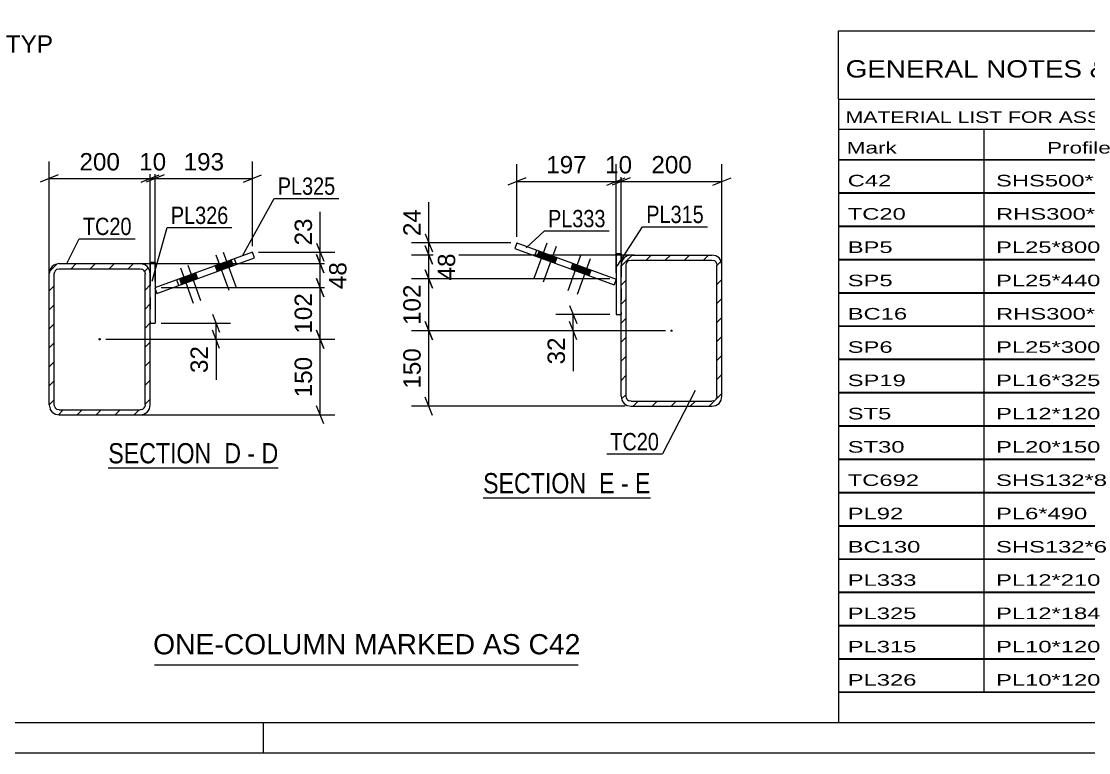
# Model space of a CAD drawing. Header units: millimetres. Extents: x -162 to 432, y -197 to 223.
# Drawn here: x -27.9 to 148.4, y -196.9 to -76 of the extents above; entities that cross this region are included whole.
import ezdxf

# ---------------------------------------------------------------- set-up
doc = ezdxf.new("R2010")
doc.units = ezdxf.units.MM
doc.linetypes.add('DXK_LINE_DOT2', pattern=[3.9198, 1.9599, -1.9599])
doc.linetypes.add('DXK_LINE_DOT3', pattern=[5.9187, 2.979, -0.9799, 0.9799, -0.9799])
doc.styles.add('Arial', font='ARIAL.TTF', dxfattribs={"height": 0.2})
doc.styles.add('Arial Narrow', font='ARIALN.TTF', dxfattribs={"height": 0.2})

# ---------------------------------------------------------------- blocks, each defined once
blk = doc.blocks.new('Unknown-284927994-1134')
at = {"color": 5, "linetype": 'Continuous'}
for p, q in [((-156.88, -191.89), (427.12, -191.89)), ((12.12, -196.89), (12.12, -191.89)), ((-161.88, -196.89), (432.12, -196.89))]:
    blk.add_line(p, q, dxfattribs=at)
blk = doc.blocks.new('Unknown-284927994-13 - 10565')
at = {"color": 6, "linetype": 'Continuous'}
blk.add_line((-13.51, -149.83), (14.56, -149.83), dxfattribs=at)
at = {"color": 0, "linetype": 'Continuous'}
for points in [[(4.6, -149.08), (4.6, -145.58), (-13.51, -145.58), (-13.51, -149.08)], [(8.42, -149.08), (8.42, -145.58), (5.65, -145.58), (5.65, -149.08)], [(10.75, -149.08), (10.75, -145.58), (9.47, -145.58), (9.47, -149.08)], [(14.56, -149.08), (14.56, -145.58), (11.8, -145.58), (11.8, -149.08)]]:
    blk.add_wipeout(points, dxfattribs=at)
at = {"color": 7, "linetype": 'Continuous', "style": 'Arial Narrow'}
for s, p in [('SECTION ', (-13.51, -149.08)), ('D', (5.65, -149.08)), ('D', (11.8, -149.08)), ('-', (9.47, -149.08))]:
    blk.add_text(s, height=3.34, dxfattribs=at).set_placement(p)
blk = doc.blocks.new('Unknown-284927994-16 - 10961')
at = {"color": 6, "linetype": 'Continuous'}
blk.add_line((48.4, -154.78), (76.04, -154.78), dxfattribs=at)
at = {"color": 0, "linetype": 'Continuous'}
for points in [[(66.5, -154.03), (66.5, -150.53), (48.4, -150.53), (48.4, -154.03)], [(70.11, -154.03), (70.11, -150.53), (67.55, -150.53), (67.55, -154.03)], [(72.44, -154.03), (72.44, -150.53), (71.16, -150.53), (71.16, -154.03)], [(76.04, -154.03), (76.04, -150.53), (73.49, -150.53), (73.49, -154.03)]]:
    blk.add_wipeout(points, dxfattribs=at)
at = {"color": 7, "linetype": 'Continuous', "style": 'Arial Narrow'}
for s, p in [('SECTION ', (48.4, -154.03)), ('E', (67.55, -154.03)), ('E', (73.49, -154.03)), ('-', (71.16, -154.03))]:
    blk.add_text(s, height=3.34, dxfattribs=at).set_placement(p)
blk = doc.blocks.new('Part-284927994-10581 - 10565')
at = {"linetype": 'Continuous'}
h = blk.add_hatch(dxfattribs=at)
h.set_pattern_fill('', scale=0.7, style=0, pattern_type=0)
h.set_pattern_definition([(45, (-23.271, -139.417), (-1.57154, 1.57154), [])])
h.paths.add_polyline_path([(-23.27, -117.75), (-23.27, -139.42), (-23.14, -140.05), (-22.78, -140.6), (-22.24, -140.96), (-21.6, -141.08), (-8.27, -141.08), (-7.63, -140.96), (-7.09, -140.6), (-6.73, -140.05), (-6.6, -139.42), (-6.6, -117.75), (-6.73, -117.11), (-7.09, -116.57), (-7.63, -116.21), (-8.27, -116.08), (-21.6, -116.08), (-22.24, -116.21), (-22.78, -116.57), (-23.14, -117.11)])
h.paths.add_polyline_path([(-22.19, -117.16), (-21.92, -116.98), (-21.6, -116.92), (-8.27, -116.92), (-7.95, -116.98), (-7.68, -117.16), (-7.5, -117.43), (-7.44, -117.75), (-7.44, -139.42), (-7.5, -139.74), (-7.68, -140.01), (-7.95, -140.19), (-8.27, -140.25), (-21.6, -140.25), (-21.92, -140.19), (-22.19, -140.01), (-22.37, -139.74), (-22.44, -139.42), (-22.44, -117.75), (-22.37, -117.43)])
blk.add_hatch(color=246, dxfattribs=at).paths.add_polyline_path([(-14.94, -128.68, -1), (-14.94, -128.48, -1)])
at = {"color": 2, "linetype": 'Continuous'}
for p, q in [((-21.6, -116.08), (-22.24, -116.21)), ((-21.6, -116.08), (-8.27, -116.08)), ((-7.63, -116.21), (-8.27, -116.08)), ((-23.14, -117.11), (-23.27, -117.75)), ((-23.27, -139.42), (-23.27, -117.75)), ((-22.44, -117.75), (-22.37, -117.43)), ((-22.44, -139.42), (-22.44, -117.75)), ((-21.92, -116.98), (-21.6, -116.92)), ((-21.6, -116.92), (-8.27, -116.92)), ((-8.27, -116.92), (-7.95, -116.98)), ((-7.5, -117.43), (-7.44, -117.75)), ((-7.44, -139.42), (-7.44, -117.75)), ((-6.6, -117.75), (-6.73, -117.11)), ((-6.6, -139.42), (-6.6, -117.75)), ((-23.27, -139.42), (-23.14, -140.05)), ((-22.37, -139.74), (-22.44, -139.42)), ((-22.24, -140.96), (-21.6, -141.08)), ((-21.6, -140.25), (-21.92, -140.19)), ((-21.6, -140.25), (-8.27, -140.25)), ((-7.95, -140.19), (-8.27, -140.25)), ((-8.27, -141.08), (-7.63, -140.96)), ((-7.44, -139.42), (-7.5, -139.74)), ((-6.73, -140.05), (-6.6, -139.42)), ((-21.6, -141.08), (-8.27, -141.08))]:
    blk.add_line(p, q, dxfattribs=at)
at = {"color": 7, "linetype": 'DXK_LINE_DOT3'}
blk.add_line((-14.94, -128.58), (-14.94, -128.58), dxfattribs=at)
at = {"color": 246, "linetype": 'DXK_LINE_DOT2'}
blk.add_line((-14.94, -128.58), (-14.94, -128.58), dxfattribs=at)
at = {"color": 246, "linetype": 'Continuous'}
blk.add_circle((-14.94, -128.58), 0.1, dxfattribs=at)
at = {"color": 2, "linetype": 'Continuous'}
for centre, radius, start, end in [((-21.6, -117.75), 1.67, 112.5, 157.5), ((-8.27, -117.75), 1.67, 22.5, 67.5), ((-21.6, -117.75), 0.833, 112.5, 157.5), ((-8.27, -117.75), 0.833, 22.5, 67.5), ((-21.6, -139.42), 1.67, 202.5, 247.5), ((-21.6, -139.42), 0.833, 202.5, 247.5), ((-8.27, -139.42), 0.833, 292.5, 337.5), ((-8.27, -139.42), 1.67, 292.5, 337.5)]:
    blk.add_arc(centre, radius, start, end, dxfattribs=at)
blk = doc.blocks.new('Part-284927994-10620 - 10565')
at = {"color": 2, "linetype": 'Continuous'}
for p, q in [((-6.6, -115.92), (-6.6, -117.75)), ((-5.77, -115.92), (-6.6, -115.92)), ((-5.77, -115.92), (-5.77, -125.92)), ((-6.6, -125.92), (-5.77, -125.92))]:
    blk.add_line(p, q, dxfattribs=at)
at = {"color": 7, "linetype": 'DXK_LINE_DOT2'}
blk.add_line((-6.6, -117.75), (-6.6, -125.92), dxfattribs=at)
blk = doc.blocks.new('Part-284927994-10625 - 10565')
at = {"color": 2, "linetype": 'Continuous'}
for p, q in [((10.31, -114.19), (-5.81, -120.06)), ((10.65, -115.13), (10.31, -114.19)), ((-5.47, -121), (10.65, -115.13)), ((7.66, -116.22), (7.32, -115.28)), ((-5.81, -120.06), (-5.47, -121))]:
    blk.add_line(p, q, dxfattribs=at)
at = {"color": 7, "linetype": 'DXK_LINE_DOT2'}
blk.add_line((-1.85, -119.68), (-2.19, -118.74), dxfattribs=at)
blk = doc.blocks.new('Bolt-284927994-10634 - 10565')
at = {"linetype": 'Continuous'}
for points in [[(4.47, -117.38), (5.88, -116.87), (5.54, -115.93), (4.13, -116.44)], [(5.69, -116.94), (7.1, -116.43), (6.76, -115.49), (5.35, -116)], [(-1.41, -119.52), (0, -119.01), (-0.34, -118.07), (-1.75, -118.58)], [(-0.19, -119.08), (1.22, -118.57), (0.88, -117.63), (-0.53, -118.14)]]:
    blk.add_hatch(color=1, dxfattribs=at).paths.add_polyline_path(points)
at = {"color": 1, "linetype": 'Continuous'}
for p, q in [((5.48, -114.18), (7.62, -120.05)), ((-0.4, -116.32), (1.74, -122.19)), ((4.27, -114.62), (6.4, -120.49)), ((5.35, -116), (5.69, -116.94)), ((5.54, -115.93), (5.88, -116.87)), ((6.76, -115.49), (7.1, -116.43)), ((-1.61, -116.76), (0.52, -122.63)), ((-0.34, -118.07), (0, -119.01)), ((0.88, -117.63), (1.22, -118.57)), ((4.13, -116.44), (4.47, -117.38)), ((-1.75, -118.58), (-1.41, -119.52)), ((-0.53, -118.14), (-0.19, -119.08))]:
    blk.add_line(p, q, dxfattribs=at)
blk = doc.blocks.new('Part-284927994-10962 - 10961')
at = {"linetype": 'Continuous'}
h = blk.add_hatch(dxfattribs=at)
h.set_pattern_fill('', scale=0.7, style=0, pattern_type=0)
h.set_pattern_definition([(45, (87.728, -115.6852), (-1.57154, 1.57154), [])])
h.paths.add_polyline_path([(87.85, -116.32), (87.73, -115.69), (87.37, -115.14), (86.83, -114.78), (86.19, -114.66), (72.85, -114.66), (72.22, -114.78), (71.68, -115.14), (71.31, -115.69), (71.19, -116.32), (71.19, -137.99), (71.31, -138.63), (71.68, -139.17), (72.22, -139.53), (72.85, -139.66), (86.19, -139.66), (86.83, -139.53), (87.37, -139.17), (87.73, -138.63), (87.85, -137.99)])
h.paths.add_polyline_path([(86.96, -138.31), (86.78, -138.58), (86.51, -138.76), (86.19, -138.82), (72.85, -138.82), (72.54, -138.76), (72.27, -138.58), (72.08, -138.31), (72.02, -137.99), (72.02, -116.32), (72.08, -116), (72.27, -115.73), (72.54, -115.55), (72.85, -115.49), (86.19, -115.49), (86.51, -115.55), (86.78, -115.73), (86.96, -116), (87.02, -116.32), (87.02, -137.99)])
blk.add_hatch(color=246, dxfattribs=at).paths.add_polyline_path([(79.52, -127.26, -1), (79.52, -127.06, -1)])
at = {"color": 2, "linetype": 'Continuous'}
for p, q in [((71.31, -115.69), (71.19, -116.32)), ((71.19, -137.99), (71.19, -116.32)), ((72.02, -116.32), (72.08, -116)), ((72.02, -137.99), (72.02, -116.32)), ((72.85, -114.66), (72.22, -114.78)), ((72.54, -115.55), (72.85, -115.49)), ((72.85, -114.66), (86.19, -114.66)), ((72.85, -115.49), (86.19, -115.49)), ((86.83, -114.78), (86.19, -114.66)), ((86.19, -115.49), (86.51, -115.55)), ((86.96, -116), (87.02, -116.32)), ((87.02, -137.99), (87.02, -116.32)), ((87.85, -116.32), (87.73, -115.69)), ((87.85, -137.99), (87.85, -116.32)), ((71.19, -137.99), (71.31, -138.63)), ((72.08, -138.31), (72.02, -137.99)), ((72.85, -138.82), (72.54, -138.76)), ((72.85, -138.82), (86.19, -138.82)), ((86.51, -138.76), (86.19, -138.82)), ((87.02, -137.99), (86.96, -138.31)), ((87.73, -138.63), (87.85, -137.99)), ((72.22, -139.53), (72.85, -139.66)), ((72.85, -139.66), (86.19, -139.66)), ((86.19, -139.66), (86.83, -139.53))]:
    blk.add_line(p, q, dxfattribs=at)
at = {"color": 7, "linetype": 'DXK_LINE_DOT3'}
blk.add_line((79.52, -127.16), (79.52, -127.16), dxfattribs=at)
at = {"color": 246, "linetype": 'DXK_LINE_DOT2'}
blk.add_line((79.52, -127.16), (79.52, -127.16), dxfattribs=at)
at = {"color": 246, "linetype": 'Continuous'}
blk.add_circle((79.52, -127.16), 0.1, dxfattribs=at)
at = {"color": 2, "linetype": 'Continuous'}
for centre, radius, start, end in [((72.85, -116.32), 1.67, 112.5, 157.5), ((72.85, -116.32), 0.833, 112.5, 157.5), ((86.19, -116.32), 0.833, 22.5, 67.5), ((86.19, -116.32), 1.67, 22.5, 67.5), ((72.85, -137.99), 1.67, 202.5, 247.5), ((72.85, -137.99), 0.833, 202.5, 247.5), ((86.19, -137.99), 0.833, 292.5, 337.5), ((86.19, -137.99), 1.67, 292.5, 337.5)]:
    blk.add_arc(centre, radius, start, end, dxfattribs=at)
blk = doc.blocks.new('Part-284927994-11018 - 10961')
at = {"color": 2, "linetype": 'Continuous'}
for p, q in [((71.19, -114.49), (70.35, -114.49)), ((70.35, -114.49), (70.35, -124.49)), ((71.19, -114.49), (71.19, -116.32)), ((70.35, -124.49), (71.19, -124.49))]:
    blk.add_line(p, q, dxfattribs=at)
at = {"color": 7, "linetype": 'DXK_LINE_DOT2'}
blk.add_line((71.19, -116.32), (71.19, -124.49), dxfattribs=at)
blk = doc.blocks.new('Part-284927994-11022 - 10961')
at = {"color": 2, "linetype": 'Continuous'}
for p, q in [((53.96, -112.65), (53.62, -113.59)), ((53.96, -112.65), (70.4, -118.63)), ((53.62, -113.59), (70.06, -119.57)), ((56.92, -114.79), (57.26, -113.85)), ((70.4, -118.63), (70.06, -119.57))]:
    blk.add_line(p, q, dxfattribs=at)
at = {"color": 7, "linetype": 'DXK_LINE_DOT2'}
blk.add_line((65.54, -117.93), (65.88, -116.99), dxfattribs=at)
blk = doc.blocks.new('Bolt-284927994-11031 - 10961')
at = {"linetype": 'Continuous'}
for points in [[(57.29, -114.93), (58.7, -115.44), (59.04, -114.5), (57.63, -113.99)], [(58.85, -115.5), (60.26, -116.01), (60.6, -115.07), (59.19, -114.56)], [(62.9, -116.97), (64.31, -117.48), (64.65, -116.54), (63.24, -116.03)], [(64.46, -117.54), (65.87, -118.05), (66.22, -117.11), (64.81, -116.6)]]:
    blk.add_hatch(color=1, dxfattribs=at).paths.add_polyline_path(points)
at = {"color": 1, "linetype": 'Continuous'}
for p, q in [((58.9, -112.68), (56.76, -118.55)), ((57.63, -113.99), (57.29, -114.93)), ((60.47, -113.25), (58.33, -119.12)), ((59.04, -114.5), (58.7, -115.44)), ((59.19, -114.56), (58.85, -115.5)), ((60.6, -115.07), (60.26, -116.01)), ((64.51, -114.72), (62.38, -120.59)), ((63.24, -116.03), (62.9, -116.97)), ((66.08, -115.29), (63.94, -121.16)), ((64.65, -116.54), (64.31, -117.48)), ((64.81, -116.6), (64.46, -117.54)), ((66.22, -117.11), (65.87, -118.05))]:
    blk.add_line(p, q, dxfattribs=at)
blk = doc.blocks.new('StraightDimension-284927994-11224 - 10565')
at = {"color": 7, "linetype": 'Continuous'}
for p, q in [((20.88, -118.55), (22.08, -121.55)), ((-4.77, -120.05), (23.88, -120.05)), ((21.48, -128.58), (21.48, -120.05)), ((-13.94, -128.58), (23.88, -128.58)), ((22.08, -130.08), (20.88, -127.08))]:
    blk.add_line(p, q, dxfattribs=at)
at = {"color": 0}
blk.add_wipeout([(20.73, -120.38), (16.53, -120.38), (16.53, -128.25), (20.73, -128.25)], dxfattribs=at)
at = {"color": 3, "style": 'Arial'}
blk.add_text('102', height=2.865, rotation=90.0002, dxfattribs=at).set_placement((20.13, -127.65))
blk = doc.blocks.new('StraightDimension-284927994-11164 - 10565')
at = {"color": 7, "linetype": 'Continuous'}
for p, q in [((-23.27, -117.64), (-23.27, -99.18)), ((-6.6, -116.75), (-6.6, -99.18)), ((-21.77, -101.43), (-24.77, -102.63)), ((-23.27, -102.03), (-6.6, -102.03)), ((-8.1, -102.63), (-5.1, -101.43))]:
    blk.add_line(p, q, dxfattribs=at)
at = {"color": 0}
blk.add_wipeout([(-11, -101.28), (-11, -97.08), (-18.87, -97.08), (-18.87, -101.28)], dxfattribs=at)
at = {"color": 3, "style": 'Arial'}
blk.add_text('200', height=2.865, dxfattribs=at).set_placement((-18.27, -100.68))
blk = doc.blocks.new('StraightDimension-284927994-11162 - 10565')
at = {"color": 7, "linetype": 'Continuous'}
for p, q in [((-5.77, -119.05), (-5.77, -99.18)), ((10.31, -113.19), (10.31, -99.18)), ((-4.27, -101.43), (-7.27, -102.63)), ((-5.77, -102.03), (10.31, -102.03)), ((8.81, -102.63), (11.81, -101.43))]:
    blk.add_line(p, q, dxfattribs=at)
at = {"color": 0}
blk.add_wipeout([(6.2, -101.28), (6.2, -97.08), (-1.67, -97.08), (-1.67, -101.28)], dxfattribs=at)
at = {"color": 3, "style": 'Arial'}
blk.add_text('193', height=2.865, dxfattribs=at).set_placement((-1.07, -100.68))
blk = doc.blocks.new('StraightDimension-284927994-11163 - 10565')
at = {"color": 7, "linetype": 'Continuous'}
for p, q in [((-6.6, -116.75), (-6.6, -99.18)), ((-5.77, -119.05), (-5.77, -99.18)), ((-8.1, -102.63), (-5.1, -101.43)), ((-4.27, -101.43), (-7.27, -102.63)), ((-6.6, -102.03), (-5.77, -102.03))]:
    blk.add_line(p, q, dxfattribs=at)
at = {"color": 0}
blk.add_wipeout([(-3.36, -101.28), (-3.36, -97.08), (-9.01, -97.08), (-9.01, -101.28)], dxfattribs=at)
at = {"color": 3, "style": 'Arial'}
blk.add_text('10', height=2.865, dxfattribs=at).set_placement((-8.41, -100.68))
blk = doc.blocks.new('StraightDimension-284927994-11210 - 10565')
at = {"color": 7, "linetype": 'Continuous'}
for p, q in [((3.68, -124.42), (4.88, -127.42)), ((-4.77, -125.92), (6.68, -125.92)), ((4.28, -128.58), (4.28, -125.92)), ((-13.94, -128.58), (6.68, -128.58)), ((4.88, -130.08), (3.68, -127.08))]:
    blk.add_line(p, q, dxfattribs=at)
at = {"color": 0}
blk.add_wipeout([(3.53, -129.11), (-0.67, -129.11), (-0.67, -134.76), (3.53, -134.76)], dxfattribs=at)
at = {"color": 7, "linetype": 'Continuous'}
blk.add_line((4.28, -128.58), (4.28, -135.28), dxfattribs=at)
blk.add_line((4.28, -128.58), (4.28, -135.28), dxfattribs=at)
at = {"color": 3, "style": 'Arial'}
blk.add_text('32', height=2.865, rotation=90.0002, dxfattribs=at).set_placement((2.93, -134.16))
blk = doc.blocks.new('StraightDimension-284927994-11222 - 10565')
at = {"color": 7, "linetype": 'Continuous'}
for p, q in [((20.88, -112.69), (22.08, -115.69)), ((11.31, -114.19), (23.88, -114.19)), ((22.08, -117.58), (20.88, -114.58)), ((21.48, -116.08), (21.48, -114.19)), ((-9.78, -116.08), (23.88, -116.08))]:
    blk.add_line(p, q, dxfattribs=at)
at = {"color": 0}
blk.add_wipeout([(20.73, -108.02), (16.53, -108.02), (16.53, -113.67), (20.73, -113.67)], dxfattribs=at)
at = {"color": 7, "linetype": 'Continuous'}
blk.add_line((21.48, -114.19), (21.48, -107.5), dxfattribs=at)
blk.add_line((21.48, -114.19), (21.48, -107.5), dxfattribs=at)
at = {"color": 3, "style": 'Arial'}
blk.add_text('23', height=2.865, rotation=90.0002, dxfattribs=at).set_placement((20.13, -113.07))
blk = doc.blocks.new('StraightDimension-284927994-11223 - 10565')
at = {"color": 7, "linetype": 'Continuous'}
for p, q in [((20.88, -114.58), (22.08, -117.58)), ((-9.78, -116.08), (24.33, -116.08)), ((21.48, -120.05), (21.48, -116.08)), ((22.08, -121.55), (20.88, -118.55)), ((-4.77, -120.05), (24.33, -120.05))]:
    blk.add_line(p, q, dxfattribs=at)
at = {"color": 0}
blk.add_wipeout([(26.43, -115.24), (22.23, -115.24), (22.23, -120.89), (26.43, -120.89)], dxfattribs=at)
at = {"color": 3, "style": 'Arial'}
blk.add_text('48', height=2.865, rotation=90.0002, dxfattribs=at).set_placement((25.83, -120.29))
blk = doc.blocks.new('StraightDimension-284927994-11225 - 10565')
at = {"color": 7, "linetype": 'Continuous'}
for p, q in [((-13.94, -128.58), (23.88, -128.58)), ((20.88, -127.08), (22.08, -130.08)), ((21.48, -141.08), (21.48, -128.58)), ((22.08, -142.58), (20.88, -139.58)), ((-8.62, -141.08), (23.88, -141.08))]:
    blk.add_line(p, q, dxfattribs=at)
at = {"color": 0}
blk.add_wipeout([(20.73, -130.9), (16.53, -130.9), (16.53, -138.77), (20.73, -138.77)], dxfattribs=at)
at = {"color": 3, "style": 'Arial'}
blk.add_text('150', height=2.865, rotation=90.0002, dxfattribs=at).set_placement((20.13, -138.17))
blk = doc.blocks.new('StraightDimension-284927994-11293 - 10961')
at = {"color": 7, "linetype": 'Continuous'}
for p, q in [((52.96, -112.65), (36.58, -112.65)), ((38.83, -111.15), (40.03, -114.15)), ((39.43, -114.66), (39.43, -112.65)), ((40.03, -116.16), (38.83, -113.16)), ((73.38, -114.66), (36.58, -114.66))]:
    blk.add_line(p, q, dxfattribs=at)
at = {"color": 0}
blk.add_wipeout([(38.68, -106.48), (34.48, -106.48), (34.48, -112.13), (38.68, -112.13)], dxfattribs=at)
at = {"color": 7, "linetype": 'Continuous'}
blk.add_line((39.43, -112.65), (39.43, -105.95), dxfattribs=at)
blk.add_line((39.43, -112.65), (39.43, -105.95), dxfattribs=at)
at = {"color": 3, "style": 'Arial'}
blk.add_text('24', height=2.865, rotation=90.0002, dxfattribs=at).set_placement((38.08, -111.53))
blk = doc.blocks.new('StraightDimension-284927994-11294 - 10961')
at = {"color": 7, "linetype": 'Continuous'}
for p, q in [((38.83, -113.16), (40.03, -116.16)), ((73.38, -114.66), (37.03, -114.66)), ((39.43, -118.62), (39.43, -114.66)), ((40.03, -120.12), (38.83, -117.12)), ((69.35, -118.62), (37.03, -118.62))]:
    blk.add_line(p, q, dxfattribs=at)
at = {"color": 0}
blk.add_wipeout([(44.38, -113.81), (40.18, -113.81), (40.18, -119.46), (44.38, -119.46)], dxfattribs=at)
at = {"color": 3, "style": 'Arial'}
blk.add_text('48', height=2.865, rotation=90.0002, dxfattribs=at).set_placement((43.78, -118.86))
blk = doc.blocks.new('StraightDimension-284927994-11295 - 10961')
at = {"color": 7, "linetype": 'Continuous'}
for p, q in [((38.83, -117.12), (40.03, -120.12)), ((69.35, -118.62), (36.58, -118.62)), ((39.43, -127.16), (39.43, -118.62)), ((40.03, -128.66), (38.83, -125.66)), ((78.52, -127.16), (36.58, -127.16))]:
    blk.add_line(p, q, dxfattribs=at)
at = {"color": 0}
blk.add_wipeout([(38.68, -118.95), (34.48, -118.95), (34.48, -126.82), (38.68, -126.82)], dxfattribs=at)
at = {"color": 3, "style": 'Arial'}
blk.add_text('102', height=2.865, rotation=90.0002, dxfattribs=at).set_placement((38.08, -126.22))
blk = doc.blocks.new('StraightDimension-284927994-11296 - 10961')
at = {"color": 7, "linetype": 'Continuous'}
for p, q in [((38.83, -125.66), (40.03, -128.66)), ((78.52, -127.16), (36.58, -127.16)), ((39.43, -139.66), (39.43, -127.16)), ((40.03, -141.16), (38.83, -138.16)), ((71.85, -139.66), (36.58, -139.66))]:
    blk.add_line(p, q, dxfattribs=at)
at = {"color": 0}
blk.add_wipeout([(38.68, -129.47), (34.48, -129.47), (34.48, -137.34), (38.68, -137.34)], dxfattribs=at)
at = {"color": 3, "style": 'Arial'}
blk.add_text('150', height=2.865, rotation=90.0002, dxfattribs=at).set_placement((38.08, -136.74))
blk = doc.blocks.new('StraightDimension-284927994-11346 - 10961')
at = {"color": 7, "linetype": 'Continuous'}
for p, q in [((71.19, -115.32), (71.19, -99.67)), ((87.85, -116.21), (87.85, -99.67)), ((72.69, -101.92), (69.69, -103.12)), ((86.35, -103.12), (89.35, -101.92)), ((71.19, -102.52), (87.85, -102.52))]:
    blk.add_line(p, q, dxfattribs=at)
at = {"color": 0}
blk.add_wipeout([(83.46, -101.77), (83.46, -97.57), (75.59, -97.57), (75.59, -101.77)], dxfattribs=at)
at = {"color": 3, "style": 'Arial'}
blk.add_text('200', height=2.865, dxfattribs=at).set_placement((76.19, -101.17))
blk = doc.blocks.new('StraightDimension-284927994-11347 - 10961')
at = {"color": 7, "linetype": 'Continuous'}
for p, q in [((70.35, -117.62), (70.35, -99.67)), ((71.19, -115.32), (71.19, -99.67)), ((68.85, -103.12), (71.85, -101.92)), ((72.69, -101.92), (69.69, -103.12)), ((70.35, -102.52), (71.19, -102.52))]:
    blk.add_line(p, q, dxfattribs=at)
at = {"color": 0}
blk.add_wipeout([(73.6, -101.77), (73.6, -97.57), (67.95, -97.57), (67.95, -101.77)], dxfattribs=at)
at = {"color": 3, "style": 'Arial'}
blk.add_text('10', height=2.865, dxfattribs=at).set_placement((68.55, -101.17))
blk = doc.blocks.new('StraightDimension-284927994-11348 - 10961')
at = {"color": 7, "linetype": 'Continuous'}
for p, q in [((53.96, -111.65), (53.96, -99.67)), ((70.35, -117.62), (70.35, -99.67)), ((55.46, -101.92), (52.46, -103.12)), ((68.85, -103.12), (71.85, -101.92)), ((53.96, -102.52), (70.35, -102.52))]:
    blk.add_line(p, q, dxfattribs=at)
at = {"color": 0}
blk.add_wipeout([(66.09, -101.77), (66.09, -97.57), (58.22, -97.57), (58.22, -101.77)], dxfattribs=at)
at = {"color": 3, "style": 'Arial'}
blk.add_text('197', height=2.865, dxfattribs=at).set_placement((58.82, -101.17))
blk = doc.blocks.new('StraightDimension-284927994-11387 - 10961')
at = {"color": 7, "linetype": 'Continuous'}
for p, q in [((62.66, -122.99), (63.86, -125.99)), ((69.35, -124.49), (60.41, -124.49)), ((63.26, -127.16), (63.26, -124.49)), ((63.86, -128.66), (62.66, -125.66)), ((78.52, -127.16), (60.41, -127.16))]:
    blk.add_line(p, q, dxfattribs=at)
at = {"color": 0}
blk.add_wipeout([(62.51, -127.68), (58.31, -127.68), (58.31, -133.33), (62.51, -133.33)], dxfattribs=at)
at = {"color": 7, "linetype": 'Continuous'}
blk.add_line((63.26, -127.16), (63.26, -133.85), dxfattribs=at)
blk.add_line((63.26, -127.16), (63.26, -133.85), dxfattribs=at)
at = {"color": 3, "style": 'Arial'}
blk.add_text('32', height=2.865, rotation=90.0002, dxfattribs=at).set_placement((61.91, -132.73))
blk = doc.blocks.new('Unknown-284927994-14026')
at = {"color": 7, "linetype": 'Continuous'}
for p, q in [((107.12, -77.64), (267.12, -77.64)), ((107.12, -88.89), (107.12, -77.64)), ((267.12, -77.64), (267.12, -88.89)), ((107.12, -88.89), (267.12, -88.89)), ((107.12, -88.89), (107.12, -93.89)), ((267.12, -88.89), (267.12, -93.89)), ((107.12, -93.89), (267.12, -93.89)), ((107.12, -93.89), (107.12, -98.89)), ((131.12, -93.89), (131.12, -98.89)), ((166.62, -93.89), (166.62, -98.89)), ((192.62, -93.89), (192.62, -98.89)), ((205.62, -93.89), (205.62, -98.89)), ((223.12, -93.89), (223.12, -98.89)), ((245.12, -93.89), (245.12, -98.89)), ((267.12, -93.89), (267.12, -98.89)), ((107.12, -98.89), (267.12, -98.89)), ((107.12, -98.94), (107.12, -104.34)), ((107.12, -98.94), (267.12, -98.94)), ((131.12, -98.89), (131.12, -104.39)), ((166.62, -98.89), (166.62, -104.39)), ((192.62, -98.89), (192.62, -104.39)), ((205.62, -98.89), (205.62, -104.39)), ((223.12, -98.89), (223.12, -104.39)), ((245.12, -98.89), (245.12, -104.39)), ((267.12, -98.94), (267.12, -104.34)), ((107.12, -104.34), (267.12, -104.34)), ((107.12, -104.44), (107.12, -109.84)), ((107.12, -104.44), (267.12, -104.44)), ((131.12, -104.39), (131.12, -109.89)), ((166.62, -104.39), (166.62, -109.89)), ((192.62, -104.39), (192.62, -109.89)), ((205.62, -104.39), (205.62, -109.89)), ((223.12, -104.39), (223.12, -109.89)), ((245.12, -104.39), (245.12, -109.89)), ((267.12, -104.44), (267.12, -109.84)), ((107.12, -109.84), (267.12, -109.84)), ((107.12, -109.94), (107.12, -115.34)), ((107.12, -109.94), (267.12, -109.94)), ((131.12, -109.89), (131.12, -115.39)), ((166.62, -109.89), (166.62, -115.39)), ((192.62, -109.89), (192.62, -115.39)), ((205.62, -109.89), (205.62, -115.39)), ((223.12, -109.89), (223.12, -115.39)), ((245.12, -109.89), (245.12, -115.39)), ((267.12, -109.94), (267.12, -115.34)), ((107.12, -115.34), (267.12, -115.34)), ((107.12, -115.44), (107.12, -120.84)), ((107.12, -115.44), (267.12, -115.44)), ((131.12, -115.39), (131.12, -120.89)), ((166.62, -115.39), (166.62, -120.89)), ((192.62, -115.39), (192.62, -120.89)), ((205.62, -115.39), (205.62, -120.89)), ((223.12, -115.39), (223.12, -120.89)), ((245.12, -115.39), (245.12, -120.89)), ((267.12, -115.44), (267.12, -120.84)), ((107.12, -120.84), (267.12, -120.84)), ((107.12, -120.94), (107.12, -126.34)), ((107.12, -120.94), (267.12, -120.94)), ((131.12, -120.89), (131.12, -126.39)), ((166.62, -120.89), (166.62, -126.39)), ((192.62, -120.89), (192.62, -126.39)), ((205.62, -120.89), (205.62, -126.39)), ((223.12, -120.89), (223.12, -126.39)), ((245.12, -120.89), (245.12, -126.39)), ((267.12, -120.94), (267.12, -126.34)), ((107.12, -126.34), (267.12, -126.34)), ((107.12, -126.44), (107.12, -131.84)), ((107.12, -126.44), (267.12, -126.44)), ((131.12, -126.39), (131.12, -131.89)), ((166.62, -126.39), (166.62, -131.89)), ((192.62, -126.39), (192.62, -131.89)), ((205.62, -126.39), (205.62, -131.89)), ((223.12, -126.39), (223.12, -131.89)), ((245.12, -126.39), (245.12, -131.89)), ((267.12, -126.44), (267.12, -131.84)), ((107.12, -131.84), (267.12, -131.84)), ((107.12, -131.94), (107.12, -137.34)), ((107.12, -131.94), (267.12, -131.94)), ((131.12, -131.89), (131.12, -137.39)), ((166.62, -131.89), (166.62, -137.39)), ((192.62, -131.89), (192.62, -137.39)), ((205.62, -131.89), (205.62, -137.39)), ((223.12, -131.89), (223.12, -137.39)), ((245.12, -131.89), (245.12, -137.39)), ((267.12, -131.94), (267.12, -137.34)), ((107.12, -137.34), (267.12, -137.34)), ((107.12, -137.44), (107.12, -142.84)), ((107.12, -137.44), (267.12, -137.44)), ((131.12, -137.39), (131.12, -142.89)), ((166.62, -137.39), (166.62, -142.89)), ((192.62, -137.39), (192.62, -142.89)), ((205.62, -137.39), (205.62, -142.89)), ((223.12, -137.39), (223.12, -142.89)), ((245.12, -137.39), (245.12, -142.89)), ((267.12, -137.44), (267.12, -142.84)), ((107.12, -142.84), (267.12, -142.84)), ((107.12, -142.94), (107.12, -148.34)), ((107.12, -142.94), (267.12, -142.94)), ((131.12, -142.89), (131.12, -148.39)), ((166.62, -142.89), (166.62, -148.39)), ((192.62, -142.89), (192.62, -148.39)), ((205.62, -142.89), (205.62, -148.39)), ((223.12, -142.89), (223.12, -148.39)), ((245.12, -142.89), (245.12, -148.39)), ((267.12, -142.94), (267.12, -148.34)), ((107.12, -148.34), (267.12, -148.34)), ((107.12, -148.44), (107.12, -153.84)), ((107.12, -148.44), (267.12, -148.44)), ((131.12, -148.39), (131.12, -153.89)), ((166.62, -148.39), (166.62, -153.89)), ((192.62, -148.39), (192.62, -153.89)), ((205.62, -148.39), (205.62, -153.89)), ((223.12, -148.39), (223.12, -153.89)), ((245.12, -148.39), (245.12, -153.89)), ((267.12, -148.44), (267.12, -153.84)), ((107.12, -153.84), (267.12, -153.84)), ((107.12, -153.94), (107.12, -159.34)), ((107.12, -153.94), (267.12, -153.94)), ((131.12, -153.89), (131.12, -159.39)), ((166.62, -153.89), (166.62, -159.39)), ((192.62, -153.89), (192.62, -159.39)), ((205.62, -153.89), (205.62, -159.39)), ((223.12, -153.89), (223.12, -159.39)), ((245.12, -153.89), (245.12, -159.39)), ((267.12, -153.94), (267.12, -159.34)), ((107.12, -159.34), (267.12, -159.34)), ((107.12, -159.44), (107.12, -164.84)), ((107.12, -159.44), (267.12, -159.44)), ((131.12, -159.39), (131.12, -164.89)), ((166.62, -159.39), (166.62, -164.89)), ((192.62, -159.39), (192.62, -164.89)), ((205.62, -159.39), (205.62, -164.89)), ((223.12, -159.39), (223.12, -164.89)), ((245.12, -159.39), (245.12, -164.89)), ((267.12, -159.44), (267.12, -164.84)), ((107.12, -164.84), (267.12, -164.84)), ((107.12, -164.94), (107.12, -170.34)), ((107.12, -164.94), (267.12, -164.94)), ((131.12, -164.89), (131.12, -170.39)), ((166.62, -164.89), (166.62, -170.39)), ((192.62, -164.89), (192.62, -170.39)), ((205.62, -164.89), (205.62, -170.39)), ((223.12, -164.89), (223.12, -170.39)), ((245.12, -164.89), (245.12, -170.39)), ((267.12, -164.94), (267.12, -170.34)), ((107.12, -170.34), (267.12, -170.34)), ((107.12, -170.44), (107.12, -175.84)), ((107.12, -170.44), (267.12, -170.44)), ((131.12, -170.39), (131.12, -175.89)), ((166.62, -170.39), (166.62, -175.89)), ((192.62, -170.39), (192.62, -175.89)), ((205.62, -170.39), (205.62, -175.89)), ((223.12, -170.39), (223.12, -175.89)), ((245.12, -170.39), (245.12, -175.89)), ((267.12, -170.44), (267.12, -175.84)), ((107.12, -175.84), (267.12, -175.84)), ((107.12, -175.94), (107.12, -181.34)), ((107.12, -175.94), (267.12, -175.94)), ((131.12, -175.89), (131.12, -181.39)), ((166.62, -175.89), (166.62, -181.39)), ((192.62, -175.89), (192.62, -181.39)), ((205.62, -175.89), (205.62, -181.39)), ((223.12, -175.89), (223.12, -181.39)), ((245.12, -175.89), (245.12, -181.39)), ((267.12, -175.94), (267.12, -181.34)), ((107.12, -181.34), (267.12, -181.34)), ((107.12, -181.44), (107.12, -186.84)), ((107.12, -181.44), (267.12, -181.44)), ((131.12, -181.39), (131.12, -186.89)), ((166.62, -181.39), (166.62, -186.89)), ((192.62, -181.39), (192.62, -186.89)), ((205.62, -181.39), (205.62, -186.89)), ((223.12, -181.39), (223.12, -186.89)), ((245.12, -181.39), (245.12, -186.89)), ((267.12, -181.44), (267.12, -186.84)), ((107.12, -186.84), (267.12, -186.84)), ((107.12, -186.89), (267.12, -186.89)), ((107.12, -186.89), (107.12, -191.89)), ((223.12, -186.89), (223.12, -191.89)), ((245.12, -186.89), (245.12, -191.89)), ((267.12, -186.89), (267.12, -191.89)), ((107.12, -191.89), (267.12, -191.89))]:
    blk.add_line(p, q, dxfattribs=at)
at = {"color": 7, "style": 'Arial Narrow'}
for s, height, width, p in [('GENERAL NOTES & WELD DETAILS :', 2.8633, 1.4, (108.28, -85.33)), ('REFER TYP DRAWING TYP-01', 1.9089, 1.6, (191.82, -85.23)), ("MATERIAL LIST FOR ASSEMBLY MK'D", 1.9089, 1.6, (108.28, -92.83)), ('C42', 1.909, 1.794707, (203.32, -92.92)), ('1', 1.91, 1.794707, (229.21, -92.83)), ('No. Required', 1.9089, 1.6, (238.54, -92.83)), ('Mark', 1.909, 1.7, (108.46, -97.89)), ('Profile', 1.909, 1.7, (141.54, -97.89)), ('Material', 1.909, 1.7, (171.66, -97.83)), ('No.', 1.909, 1.7, (196.62, -97.83)), ('Length', 1.909, 1.7, (207.12, -97.83)), ('Area', 1.909, 1.7, (229.62, -97.83)), ('Weight', 1.909, 1.7, (249.12, -97.83))]:
    blk.add_text(s, height=height, dxfattribs=dict(at, width=width)).set_placement(p)
at = {"color": 7, "linetype": 'Continuous', "style": 'Arial Narrow'}
for s, height, width, p in [('C42', 1.909, 1.794707, (108.62, -103.32)), ('SHS500*20', 1.909, 1.794707, (133.12, -103.32)), ('E350', 1.909, 1.794707, (172.86, -103.32)), ('1', 1.91, 1.794707, (196.98, -103.32)), ('8109', 1.909, 1.794707, (209.71, -103.32)), ('16.3', 1.909, 1.794707, (231.25, -103.32)), ('2444.4', 1.909, 1.794707, (247.89, -103.32)), ('TC20', 1.909, 1.794707, (108.62, -108.82)), ('RHS300*200*10', 1.9089, 1.794707, (133.12, -108.82)), ('E350', 1.909, 1.794707, (172.86, -108.82)), ('2', 1.91, 1.794707, (196.98, -108.82)), ('1075', 1.909, 1.794707, (209.71, -108.82)), ('1.1', 1.909, 1.794707, (233.44, -108.82)), ('162.0', 1.909, 1.794707, (250.08, -108.82)), ('BP5', 1.909, 1.794707, (108.62, -114.32)), ('PL25*800', 1.909, 1.794707, (133.12, -114.32)), ('E350', 1.909, 1.794707, (172.86, -114.32)), ('1', 1.91, 1.794707, (196.98, -114.32)), ('800', 1.909, 1.794707, (211.89, -114.32)), ('1.4', 1.909, 1.794707, (233.44, -114.32)), ('125.6', 1.909, 1.794707, (250.08, -114.32)), ('SP5', 1.909, 1.794707, (108.62, -119.82)), ('PL25*440', 1.909, 1.794707, (133.12, -119.82)), ('E350', 1.909, 1.794707, (172.86, -119.82)), ('2', 1.91, 1.794707, (196.98, -119.82)), ('540', 1.909, 1.794707, (211.89, -119.82)), ('0.5', 1.909, 1.794707, (233.44, -119.82)), ('93.3', 1.909, 1.794707, (252.27, -119.82)), ('BC16', 1.909, 1.794707, (108.62, -125.32)), ('RHS300*200*10', 1.9089, 1.794707, (133.12, -125.32)), ('E350', 1.909, 1.794707, (172.86, -125.32)), ('2', 1.91, 1.794707, (196.98, -125.32)), ('0.5', 1.909, 1.794707, (233.44, -125.32)), ('71.6', 1.909, 1.794707, (252.27, -125.32)), ('475', 1.909, 1.794707, (211.89, -125.32)), ('SP6', 1.909, 1.794707, (108.62, -130.82)), ('PL25*300', 1.909, 1.794707, (133.12, -130.82)), ('E350', 1.909, 1.794707, (172.86, -130.82)), ('2', 1.91, 1.794707, (196.98, -130.82)), ('440', 1.909, 1.794707, (211.89, -130.82)), ('0.3', 1.909, 1.794707, (233.44, -130.82)), ('51.8', 1.909, 1.794707, (252.27, -130.82)), ('SP19', 1.909, 1.794707, (108.62, -136.32)), ('PL16*325', 1.909, 1.794707, (133.12, -136.32)), ('E350', 1.909, 1.794707, (172.86, -136.32)), ('2', 1.91, 1.794707, (196.98, -136.32)), ('325', 1.909, 1.794707, (211.89, -136.32)), ('0.2', 1.909, 1.794707, (233.44, -136.32)), ('26.5', 1.909, 1.794707, (252.27, -136.32)), ('ST5', 1.909, 1.794707, (108.62, -141.82)), ('PL12*120', 1.909, 1.794707, (133.12, -141.82)), ('E350', 1.909, 1.794707, (172.86, -141.82)), ('32', 1.909, 1.794707, (195.89, -141.82)), ('120', 1.909, 1.794707, (211.89, -141.82)), ('0.0', 1.909, 1.794707, (233.44, -141.82)), ('21.4', 1.909, 1.794707, (252.27, -141.82)), ('ST30', 1.909, 1.794707, (108.62, -147.32)), ('PL20*150', 1.909, 1.794707, (133.12, -147.32)), ('E350', 1.909, 1.794707, (172.86, -147.32)), ('8', 1.91, 1.794707, (196.98, -147.32)), ('150', 1.909, 1.794707, (211.89, -147.32)), ('0.0', 1.909, 1.794707, (233.44, -147.32)), ('17.4', 1.909, 1.794707, (252.27, -147.32)), ('TC692', 1.909, 1.794707, (108.62, -152.82)), ('SHS132*8', 1.909, 1.794707, (133.12, -152.82)), ('E350', 1.909, 1.794707, (172.86, -152.82)), ('1', 1.91, 1.794707, (196.98, -152.82)), ('420', 1.909, 1.794707, (211.89, -152.82)), ('0.2', 1.909, 1.794707, (233.44, -152.82)), ('12.3', 1.909, 1.794707, (252.27, -152.82)), ('PL92', 1.909, 1.794707, (108.62, -158.32)), ('PL6*490', 1.909, 1.794707, (133.12, -158.32)), ('E350', 1.909, 1.794707, (172.86, -158.32)), ('1', 1.91, 1.794707, (196.98, -158.32)), ('490', 1.909, 1.794707, (211.89, -158.32)), ('0.5', 1.909, 1.794707, (233.44, -158.32)), ('11.3', 1.909, 1.794707, (252.27, -158.32)), ('BC130', 1.909, 1.794707, (108.62, -163.82)), ('SHS132*6', 1.909, 1.794707, (133.12, -163.82)), ('E350', 1.909, 1.794707, (172.86, -163.82)), ('1', 1.91, 1.794707, (196.98, -163.82)), ('300', 1.909, 1.794707, (211.89, -163.82)), ('0.1', 1.909, 1.794707, (233.44, -163.82)), ('6.6', 1.909, 1.794707, (254.45, -163.82)), ('PL333', 1.909, 1.794707, (108.62, -169.32)), ('PL12*210', 1.909, 1.794707, (133.12, -169.32)), ('E350', 1.909, 1.794707, (172.86, -169.32)), ('1', 1.91, 1.794707, (196.98, -169.32)), ('223', 1.909, 1.794707, (211.89, -169.32)), ('0.1', 1.909, 1.794707, (233.44, -169.32)), ('3.6', 1.909, 1.794707, (254.45, -169.32)), ('PL325', 1.909, 1.794707, (108.62, -174.82)), ('PL12*184', 1.909, 1.794707, (133.12, -174.82)), ('E350', 1.909, 1.794707, (172.86, -174.82)), ('1', 1.91, 1.794707, (196.98, -174.82)), ('206', 1.909, 1.794707, (211.89, -174.82)), ('0.1', 1.909, 1.794707, (233.44, -174.82)), ('2.9', 1.909, 1.794707, (254.45, -174.82)), ('PL315', 1.909, 1.794707, (108.62, -180.32)), ('PL10*120', 1.909, 1.794707, (133.12, -180.32)), ('E350', 1.909, 1.794707, (172.86, -180.32)), ('1', 1.91, 1.794707, (196.98, -180.32)), ('223', 1.909, 1.794707, (211.89, -180.32)), ('0.1', 1.909, 1.794707, (233.44, -180.32)), ('2.1', 1.909, 1.794707, (254.45, -180.32)), ('PL326', 1.909, 1.794707, (108.62, -185.82)), ('PL10*120', 1.909, 1.794707, (133.12, -185.82)), ('E350', 1.909, 1.794707, (172.86, -185.82)), ('1', 1.91, 1.794707, (196.98, -185.82)), ('184', 1.909, 1.794707, (211.89, -185.82)), ('0.1', 1.909, 1.794707, (233.44, -185.82)), ('1.7', 1.909, 1.794707, (254.45, -185.82)), ('Total', 1.909, 1.7, (209.46, -190.39)), ('24.9', 1.909, 1.794707, (230.77, -190.39)), ('3054.4', 1.909, 1.794707, (247.89, -190.39))]:
    blk.add_text(s, height=height, dxfattribs=dict(at, width=width)).set_placement(p)
blk = doc.blocks.new('Unknown-284927994-14027')
at = {"color": 7, "linetype": 'Continuous'}
blk.add_line((-5.88, -182.39), (64.12, -182.39), dxfattribs=at)
at = {"color": 7, "style": 'Arial'}
blk.add_text('ONE-COLUMN MARKED AS C42', height=3.3428, dxfattribs=at).set_placement((-6.11, -180.64))
blk = doc.blocks.new('WeldMark-284927994-1560 - 1249')
at = {"linetype": 'Continuous'}
for points in [[(-73.21, -94.41), (-76.26, -94.92), (-73.82, -93.03)], [(-59.62, -93.72), (-62.46, -94.92), (-60.52, -92.52)]]:
    blk.add_hatch(color=30, dxfattribs=at).paths.add_polyline_path(points)
at = {"color": 30, "linetype": 'Continuous'}
for p, q in [((-76.26, -94.92), (-43.03, -80.33)), ((-62.46, -94.92), (-43.03, -80.33)), ((-43.03, -80.33), (-34.03, -80.33))]:
    blk.add_line(p, q, dxfattribs=at)
at = {"color": 3, "linetype": 'Continuous'}
for q in [(-35.31, -84.62), (-38.74, -84.62)]:
    blk.add_line((-38.74, -80.33), q, dxfattribs=at)
for start, end in [(90, 270), (270, 90)]:
    blk.add_arc((-43.03, -80.33), 1.5, start, end, dxfattribs=at)
at = {"color": 0, "linetype": 'Continuous'}
blk.add_wipeout([(-22.65, -81.23), (-22.65, -78.23), (-30.43, -78.23), (-30.43, -81.23)], dxfattribs=at)
blk.add_wipeout([(-22.65, -81.23), (-22.65, -78.23), (-30.43, -78.23), (-30.43, -81.23)], dxfattribs=at)
at = {"color": 3, "linetype": 'Continuous'}
for q in [(-29.74, -76.05), (-29.74, -84.62)]:
    blk.add_line((-34.03, -80.33), q, dxfattribs=at)
at = {"color": 3, "linetype": 'Continuous', "style": 'Arial'}
blk.add_text('TYP', height=2.865, dxfattribs=at).set_placement((-30.43, -81.23))
blk = doc.blocks.new('Mark-284927994-11266 - 10565')
at = {"color": 0}
blk.add_wipeout([(-9.67, -111.36), (-9.67, -108.36), (-17.7, -108.36), (-17.7, -111.36)], dxfattribs=at)
blk.add_wipeout([(-9.67, -111.36), (-9.67, -108.36), (-17.7, -108.36), (-17.7, -111.36)], dxfattribs=at)
at = {"color": 30, "linetype": 'Continuous'}
for p, q in [((-20.36, -116.08), (-18.3, -111.96)), ((-18.3, -111.96), (-9.07, -111.96))]:
    blk.add_line(p, q, dxfattribs=at)
at = {"color": 3, "style": 'Arial Narrow'}
blk.add_text('TC20', height=2.863, dxfattribs=at).set_placement((-17.7, -111.36))
blk = doc.blocks.new('Mark-284927994-11269 - 10565')
at = {"color": 0}
blk.add_wipeout([(6.32, -109.53), (6.32, -106.53), (-3.18, -106.53), (-3.18, -109.53)], dxfattribs=at)
blk.add_wipeout([(6.32, -109.53), (6.32, -106.53), (-3.18, -106.53), (-3.18, -109.53)], dxfattribs=at)
at = {"color": 30, "linetype": 'Continuous'}
for p, q in [((-6.26, -118.97), (-3.78, -110.13)), ((-3.78, -110.13), (6.92, -110.13))]:
    blk.add_line(p, q, dxfattribs=at)
at = {"color": 3, "style": 'Arial Narrow'}
blk.add_text('PL326', height=2.863, dxfattribs=at).set_placement((-3.18, -109.53))
blk = doc.blocks.new('Mark-284927994-11272 - 10565')
at = {"color": 0}
blk.add_wipeout([(23.98, -104.71), (23.98, -101.71), (14.48, -101.71), (14.48, -104.71)], dxfattribs=at)
blk.add_wipeout([(23.98, -104.71), (23.98, -101.71), (14.48, -101.71), (14.48, -104.71)], dxfattribs=at)
at = {"color": 30, "linetype": 'Continuous'}
for p, q in [((8.64, -114.8), (13.88, -105.31)), ((13.88, -105.31), (24.58, -105.31))]:
    blk.add_line(p, q, dxfattribs=at)
at = {"color": 3, "style": 'Arial Narrow'}
blk.add_text('PL325', height=2.863, dxfattribs=at).set_placement((14.48, -104.71))
blk = doc.blocks.new('Mark-284927994-11404 - 10961')
at = {"color": 0}
blk.add_wipeout([(68.62, -110.07), (68.62, -107.07), (59.12, -107.07), (59.12, -110.07)], dxfattribs=at)
blk.add_wipeout([(68.62, -110.07), (68.62, -107.07), (59.12, -107.07), (59.12, -110.07)], dxfattribs=at)
at = {"color": 30, "linetype": 'Continuous'}
for p, q in [((55.53, -113.46), (58.52, -110.67)), ((58.52, -110.67), (69.22, -110.67))]:
    blk.add_line(p, q, dxfattribs=at)
at = {"color": 3, "style": 'Arial Narrow'}
blk.add_text('PL333', height=2.863, dxfattribs=at).set_placement((59.12, -110.07))
blk = doc.blocks.new('Mark-284927994-11398 - 10961')
at = {"color": 0}
blk.add_wipeout([(77.44, -146.93), (77.44, -143.93), (69.41, -143.93), (69.41, -146.93)], dxfattribs=at)
blk.add_wipeout([(77.44, -146.93), (77.44, -143.93), (69.41, -143.93), (69.41, -146.93)], dxfattribs=at)
at = {"color": 30, "linetype": 'Continuous'}
for p in [(83.42, -137.07), (68.81, -147.53)]:
    blk.add_line(p, (78.04, -147.53), dxfattribs=at)
at = {"color": 3, "style": 'Arial Narrow'}
blk.add_text('TC20', height=2.863, dxfattribs=at).set_placement((69.41, -146.93))
blk = doc.blocks.new('Mark-284927994-11401 - 10961')
at = {"color": 0}
blk.add_wipeout([(84.85, -109.38), (84.85, -106.38), (75.35, -106.38), (75.35, -109.38)], dxfattribs=at)
blk.add_wipeout([(84.85, -109.38), (84.85, -106.38), (75.35, -106.38), (75.35, -109.38)], dxfattribs=at)
at = {"color": 30, "linetype": 'Continuous'}
for p, q in [((70.55, -116.52), (74.75, -109.98)), ((74.75, -109.98), (85.45, -109.98))]:
    blk.add_line(p, q, dxfattribs=at)
at = {"color": 3, "style": 'Arial Narrow'}
blk.add_text('PL315', height=2.863, dxfattribs=at).set_placement((75.35, -109.38))

msp = doc.modelspace()

# ---------------------------------------------------------------- block references
for name in ['Unknown-284927994-1134', 'Unknown-284927994-14026', 'Part-284927994-11022 - 10961', 'Bolt-284927994-11031 - 10961', 'Part-284927994-10625 - 10565', 'Bolt-284927994-10634 - 10565', 'Part-284927994-11018 - 10961', 'Part-284927994-10581 - 10565', 'Part-284927994-10620 - 10565', 'Part-284927994-10962 - 10961', 'Unknown-284927994-14027']:
    msp.add_blockref(name, (0, 0))

# ---------------------------------------------------------------- next in the draw order: block references
for name in ['WeldMark-284927994-1560 - 1249', 'StraightDimension-284927994-11164 - 10565', 'StraightDimension-284927994-11293 - 10961', 'StraightDimension-284927994-11224 - 10565', 'Unknown-284927994-13 - 10565', 'Unknown-284927994-16 - 10961']:
    msp.add_blockref(name, (0, 0))

# ---------------------------------------------------------------- next in the draw order: block references
for name in ['StraightDimension-284927994-11162 - 10565', 'StraightDimension-284927994-11294 - 10961', 'StraightDimension-284927994-11210 - 10565']:
    msp.add_blockref(name, (0, 0))

# ---------------------------------------------------------------- next in the draw order: block references
for name in ['StraightDimension-284927994-11163 - 10565', 'StraightDimension-284927994-11346 - 10961', 'StraightDimension-284927994-11295 - 10961', 'StraightDimension-284927994-11225 - 10565']:
    msp.add_blockref(name, (0, 0))

# ---------------------------------------------------------------- next in the draw order: block references
for name in ['StraightDimension-284927994-11347 - 10961', 'StraightDimension-284927994-11222 - 10565', 'StraightDimension-284927994-11296 - 10961']:
    msp.add_blockref(name, (0, 0))

# ---------------------------------------------------------------- next in the draw order: block references
for name in ['StraightDimension-284927994-11348 - 10961', 'StraightDimension-284927994-11223 - 10565', 'StraightDimension-284927994-11387 - 10961', 'Mark-284927994-11398 - 10961']:
    msp.add_blockref(name, (0, 0))

# ---------------------------------------------------------------- next in the draw order: block references
for name in ['Mark-284927994-11272 - 10565', 'Mark-284927994-11269 - 10565', 'Mark-284927994-11404 - 10961', 'Mark-284927994-11401 - 10961', 'Mark-284927994-11266 - 10565']:
    msp.add_blockref(name, (0, 0))

doc.saveas('drawing.dxf')
